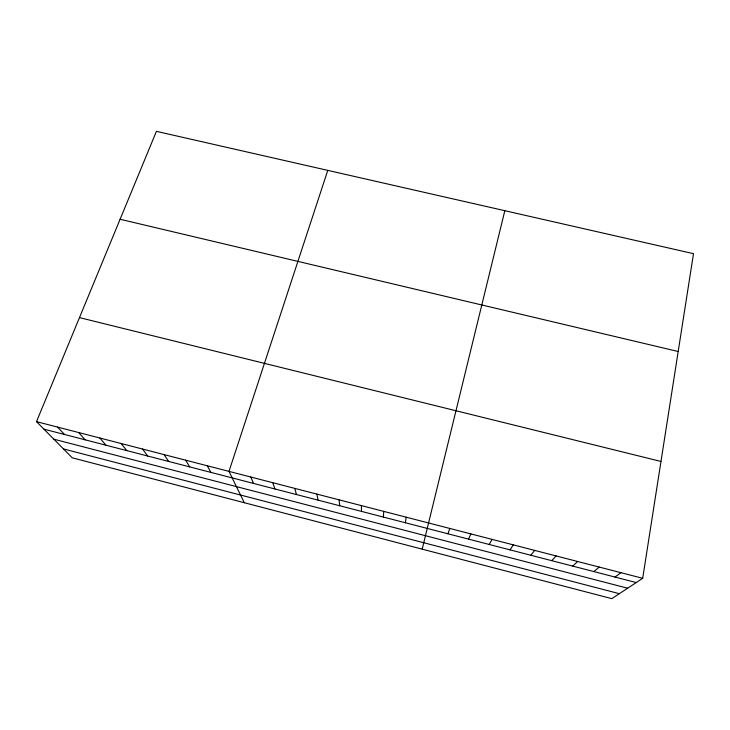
<?xml version="1.0" encoding="UTF-8"?>
<svg xmlns="http://www.w3.org/2000/svg" width="730" height="730" viewBox="0 0 730 730"><rect width="100%" height="100%" fill="white"/><g stroke="black" fill="none" stroke-linecap="round" stroke-linejoin="round"><path stroke-width="1.09" d="M383.396 517.068L383.734 511.383M405.36 522.753L406.209 517.187M642.692 578.306L693.5 253.675L156.421 131.345L36.5 421.639L72.243 457.81L611.804 598.655L642.692 578.306L36.5 421.639M504.822 210.696L422.177 549.161M327.77 170.373L228.992 471.388L244.313 502.733M447.928 533.785L449.799 528.456M468.532 539.123L470.896 533.904M489.219 544.48L492.075 539.379M509.978 549.854L513.336 544.872M530.82 555.247L534.688 550.393M551.743 560.667L556.114 555.932M572.749 566.106L577.631 561.489M593.828 571.572L599.23 567.073M614.998 577.056L620.92 572.676M120.103 219.255L678.188 351.513M79.47 317.605L660.978 461.46M43.928 429.149L636.25 582.558M53.847 439.195L627.654 588.216M63.464 448.923L619.359 593.682M57.542 427.077L64.514 434.478M78.667 432.534L85.173 439.834M99.882 438.018L105.923 445.209M121.18 443.521L126.755 450.602M142.569 449.05L147.67 456.022M164.04 454.598L168.676 461.46M185.602 460.174L189.754 466.917M207.256 465.767L210.924 472.401M250.828 477.028L253.52 483.433M272.746 482.694L274.945 488.981M294.756 488.388L296.462 494.557M316.866 494.101L318.061 500.15M339.058 499.831L339.751 505.762M361.35 505.598L361.532 511.411"/></g></svg>
